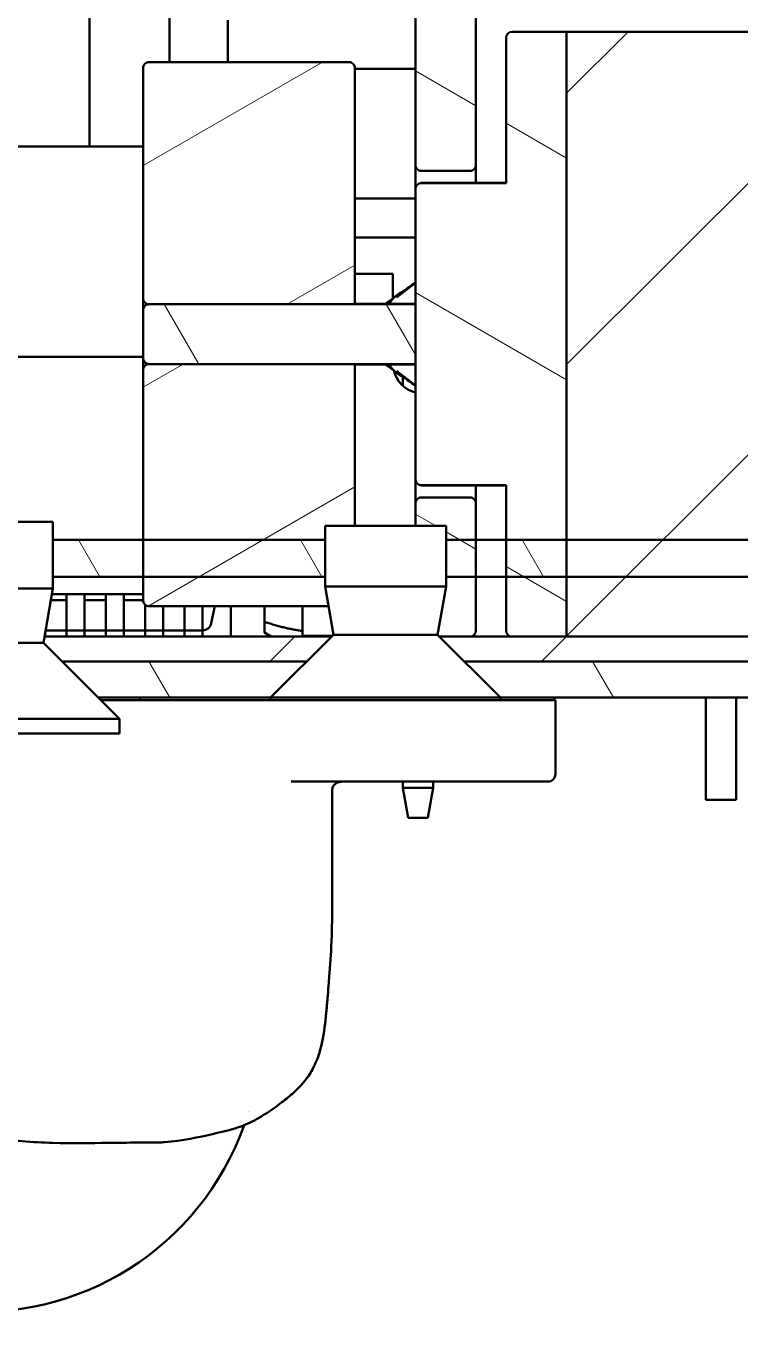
# Model space of a CAD drawing. Header units: millimetres. Extents: x 0 to 586, y -128 to 462.
# Drawn here: x 119.51 to 131.32, y 189.41 to 210.88 of the extents above; entities that cross this region are included whole.
import ezdxf

# ---------------------------------------------------------------- set-up
doc = ezdxf.new("R2010")
doc.units = ezdxf.units.MM
doc.linetypes.add('Сплошная', pattern=[0])
doc.layers.add('Viewport2ForCustomObjects_0', color=7, linetype='Continuous')
doc.layers.add('Видимый контур (ГОСТ)', color=7, linetype='Сплошная', lineweight=50)
doc.layers.add('Штриховка (ГОСТ)', color=7, linetype='Сплошная', lineweight=18)

# ---------------------------------------------------------------- blocks, each defined once
blk = doc.blocks.new('CustomObjectsInViewport2_0')
at = {"layer": 'Видимый контур (ГОСТ)', "ltscale": 1.31579}
for p, q in [((-10059.82, -10049.993), (-10059.82, -10034.741)), ((-10055.757, -10051.693), (-10055.757, -10043.593)), ((-10054.757, -10043.593), (-10054.757, -10051.693)), ((-10061.146, -10051.39), (-10061.146, -10048.494)), ((-10058.857, -10049.993), (-10058.857, -10049.302)), ((-10054.257, -10051.994), (-10054.257, -10049.593)), ((-10054.157, -10049.493), (-10053.257, -10049.493)), ((-10053.257, -10049.493), (-10053.257, -10059.493)), ((-10053.257, -10049.493), (-10039.357, -10049.493)), ((-10053.257, -10059.493), (-10053.257, -10049.493)), ((-10060.157, -10049.993), (-10056.857, -10049.993)), ((-10060.157, -10049.993), (-10056.857, -10049.993)), ((-10060.257, -10053.897), (-10060.257, -10050.093)), ((-10056.757, -10050.093), (-10056.757, -10053.998)), ((-10055.757, -10050.108), (-10056.757, -10050.108)), ((-10060.257, -10051.39), (-10066.06, -10051.39)), ((-10055.757, -10051.693), (-10055.757, -10052.093)), ((-10054.757, -10051.993), (-10054.757, -10051.693)), ((-10054.857, -10051.793), (-10055.657, -10051.793)), ((-10055.757, -10056.891), (-10055.757, -10052.094)), ((-10054.257, -10051.993), (-10055.657, -10051.993)), ((-10055.657, -10051.994), (-10054.257, -10051.994)), ((-10056.757, -10052.25), (-10055.757, -10052.25)), ((-10055.757, -10052.893), (-10056.757, -10052.893)), ((-10056.757, -10052.893), (-10055.757, -10052.893)), ((-10056.757, -10053.493), (-10056.129, -10053.493)), ((-10056.129, -10053.493), (-10056.129, -10053.903)), ((-10055.757, -10053.643), (-10056.07, -10053.885)), ((-10060.257, -10053.897), (-10060.257, -10054.093)), ((-10060.257, -10054.099), (-10060.257, -10054.093)), ((-10060.257, -10054.886), (-10060.257, -10054.099)), ((-10060.157, -10053.998), (-10055.757, -10053.998)), ((-10056.757, -10053.998), (-10060.157, -10053.998)), ((-10056.757, -10053.993), (-10055.757, -10053.993)), ((-10056.173, -10053.965), (-10056.208, -10053.993)), ((-10055.757, -10053.998), (-10055.757, -10054.987)), ((-10060.257, -10054.87), (-10066.061, -10054.87)), ((-10060.257, -10054.893), (-10060.257, -10054.886)), ((-10060.257, -10054.893), (-10060.257, -10055.088)), ((-10060.257, -10058.892), (-10060.257, -10055.088)), ((-10055.757, -10054.987), (-10060.157, -10054.987)), ((-10060.157, -10054.987), (-10056.757, -10054.987)), ((-10056.757, -10054.987), (-10056.757, -10057.664)), ((-10056.757, -10054.993), (-10055.757, -10054.993)), ((-10056.173, -10055.02), (-10056.208, -10054.993)), ((-10055.757, -10055.343), (-10056.07, -10055.1)), ((-10055.963, -10055.348), (-10055.963, -10055.198)), ((-10055.757, -10056.893), (-10055.757, -10057.292)), ((-10054.257, -10056.991), (-10055.657, -10056.991)), ((-10054.257, -10056.993), (-10055.657, -10056.993)), ((-10054.757, -10057.292), (-10054.757, -10056.993)), ((-10054.257, -10059.393), (-10054.257, -10056.991)), ((-10055.757, -10057.664), (-10055.757, -10057.292)), ((-10055.657, -10057.192), (-10054.857, -10057.192)), ((-10054.757, -10057.292), (-10054.757, -10059.393)), ((-10061.75, -10057.598), (-10064.25, -10057.598)), ((-10061.75, -10058.698), (-10061.75, -10057.598)), ((-10055.757, -10057.664), (-10057.25, -10057.664)), ((-10057.25, -10058.664), (-10057.25, -10057.664)), ((-10055.25, -10057.664), (-10055.757, -10057.664)), ((-10055.25, -10058.664), (-10055.25, -10057.664)), ((-10061.75, -10057.893), (-10057.25, -10057.893)), ((-10055.25, -10057.893), (-10028.895, -10057.893)), ((-10057.25, -10058.504), (-10061.75, -10058.504)), ((-10028.895, -10058.504), (-10055.25, -10058.504)), ((-10061.75, -10058.698), (-10064.25, -10058.698)), ((-10061.906, -10059.598), (-10061.75, -10058.698)), ((-10061.525, -10058.793), (-10061.766, -10058.793)), ((-10061.525, -10058.793), (-10061.225, -10058.793)), ((-10061.525, -10059.093), (-10061.525, -10058.793)), ((-10060.875, -10058.793), (-10061.225, -10058.793)), ((-10061.225, -10058.793), (-10061.225, -10059.093)), ((-10060.875, -10058.793), (-10060.575, -10058.793)), ((-10060.875, -10059.093), (-10060.875, -10058.793)), ((-10060.257, -10058.793), (-10060.575, -10058.793)), ((-10060.575, -10058.793), (-10060.575, -10059.093)), ((-10055.25, -10058.664), (-10057.25, -10058.664)), ((-10057.111, -10059.464), (-10057.25, -10058.664)), ((-10055.39, -10059.464), (-10055.25, -10058.664)), ((-10061.784, -10058.893), (-10061.525, -10058.893)), ((-10061.225, -10058.893), (-10060.875, -10058.893)), ((-10060.575, -10058.893), (-10060.257, -10058.893)), ((-10060.225, -10059.093), (-10060.225, -10058.966)), ((-10057.193, -10058.992), (-10060.157, -10058.992)), ((-10060.157, -10058.993), (-10057.193, -10058.993)), ((-10059.925, -10058.993), (-10059.925, -10059.093)), ((-10059.575, -10059.093), (-10059.575, -10058.993)), ((-10059.275, -10058.993), (-10059.275, -10059.093)), ((-10059.071, -10058.993), (-10059.131, -10059.274)), ((-10058.809, -10058.993), (-10058.809, -10059.493)), ((-10058.25, -10058.993), (-10058.25, -10059.266)), ((-10057.625, -10058.993), (-10057.625, -10059.463)), ((-10061.525, -10059.093), (-10061.525, -10059.193)), ((-10061.525, -10059.193), (-10061.525, -10059.393)), ((-10061.225, -10059.193), (-10061.225, -10059.093)), ((-10061.225, -10059.393), (-10061.225, -10059.193)), ((-10060.875, -10059.093), (-10060.875, -10059.193)), ((-10060.875, -10059.193), (-10060.875, -10059.393)), ((-10060.575, -10059.193), (-10060.575, -10059.093)), ((-10060.575, -10059.393), (-10060.575, -10059.193)), ((-10060.225, -10059.093), (-10060.225, -10059.193)), ((-10060.225, -10059.193), (-10060.225, -10059.393)), ((-10059.925, -10059.193), (-10059.925, -10059.093)), ((-10059.925, -10059.393), (-10059.925, -10059.193)), ((-10059.575, -10059.093), (-10059.575, -10059.193)), ((-10059.575, -10059.193), (-10059.575, -10059.393)), ((-10059.275, -10059.193), (-10059.275, -10059.093)), ((-10059.275, -10059.393), (-10059.275, -10059.193)), ((-10061.875, -10059.419), (-10061.875, -10059.493)), ((-10061.525, -10059.393), (-10061.87, -10059.393)), ((-10061.525, -10059.393), (-10061.525, -10059.493)), ((-10061.225, -10059.393), (-10061.525, -10059.393)), ((-10060.875, -10059.393), (-10061.225, -10059.393)), ((-10061.225, -10059.393), (-10061.225, -10059.493)), ((-10060.875, -10059.393), (-10060.875, -10059.493)), ((-10060.575, -10059.393), (-10060.875, -10059.393)), ((-10060.225, -10059.393), (-10060.575, -10059.393)), ((-10060.575, -10059.393), (-10060.575, -10059.493)), ((-10060.225, -10059.393), (-10060.225, -10059.493)), ((-10059.925, -10059.393), (-10060.225, -10059.393)), ((-10059.575, -10059.393), (-10059.925, -10059.393)), ((-10059.925, -10059.393), (-10059.925, -10059.493)), ((-10059.575, -10059.393), (-10059.575, -10059.493)), ((-10059.275, -10059.393), (-10059.575, -10059.393)), ((-10059.275, -10059.393), (-10059.275, -10059.493)), ((-10058.139, -10059.493), (-10058.25, -10059.429)), ((-10057.111, -10059.464), (-10058.15, -10060.504)), ((-10057.129, -10059.483), (-10057.605, -10059.483)), ((-10057.413, -10059.483), (-10057.413, -10059.493)), ((-10055.39, -10059.464), (-10057.111, -10059.464)), ((-10055.39, -10059.464), (-10054.35, -10060.504)), ((-10061.906, -10059.598), (-10064.094, -10059.598)), ((-10061.906, -10059.598), (-10060.65, -10060.854)), ((-10061.888, -10059.493), (-10057.139, -10059.493)), ((-10055.361, -10059.493), (-10028.757, -10059.493)), ((-10054.857, -10059.493), (-10055.361, -10059.493)), ((-10053.257, -10059.493), (-10054.157, -10059.493)), ((-10039.357, -10059.493), (-10053.257, -10059.493)), ((-10057.55, -10059.904), (-10061.6, -10059.904)), ((-10061.6, -10059.904), (-10057.55, -10059.904)), ((-10029.045, -10059.904), (-10054.95, -10059.904)), ((-10054.95, -10059.904), (-10029.045, -10059.904)), ((-10058.15, -10060.504), (-10061, -10060.504)), ((-10060.968, -10060.536), (-10060.968, -10060.504)), ((-10060.96, -10060.544), (-10058.642, -10060.544)), ((-10060.308, -10060.544), (-10060.308, -10060.504)), ((-10055.827, -10060.544), (-10058.642, -10060.544)), ((-10054.35, -10060.504), (-10058.15, -10060.504)), ((-10058.15, -10060.544), (-10058.15, -10060.504)), ((-10055.827, -10060.544), (-10053.443, -10060.544)), ((-10029.645, -10060.504), (-10054.35, -10060.504)), ((-10054.35, -10060.544), (-10054.35, -10060.504)), ((-10053.456, -10060.544), (-10053.456, -10060.504)), ((-10053.443, -10061.766), (-10053.443, -10060.544)), ((-10050.957, -10062.193), (-10050.957, -10060.504)), ((-10050.457, -10062.193), (-10050.457, -10060.504)), ((-10060.65, -10060.854), (-10065.35, -10060.854)), ((-10060.65, -10061.098), (-10060.65, -10060.854)), ((-10060.65, -10061.098), (-10065.35, -10061.098)), ((-10055.845, -10061.893), (-10057.81, -10061.893)), ((-10057.13, -10063.8), (-10057.13, -10062.02)), ((-10055.963, -10061.993), (-10055.963, -10061.893)), ((-10055.963, -10061.993), (-10055.463, -10061.993)), ((-10055.963, -10061.993), (-10055.875, -10062.493)), ((-10055.845, -10061.893), (-10053.57, -10061.893)), ((-10055.552, -10062.493), (-10055.463, -10061.993)), ((-10055.463, -10061.993), (-10055.463, -10061.893)), ((-10050.457, -10062.193), (-10050.957, -10062.193)), ((-10055.552, -10062.493), (-10055.875, -10062.493))]:
    blk.add_line(p, q, dxfattribs=at)
at = {"layer": 'Видимый контур (ГОСТ)', "ltscale": 1.31579, "extrusion": (0, 0, -1)}
for centre, radius, start, end in [((10054.157, -10049.593), 0.1, 0, 90), ((10060.157, -10050.093), 0.1, 0, 90), ((10056.857, -10050.093), 0.1, 90, 180), ((10055.657, -10052.093), 0.1, 0, 90), ((10055.757, -10054.243), 0.5, 30, 69.636), ((10060.157, -10054.093), 0.1, 0, 76.9478), ((10060.157, -10054.893), 0.1, 283.0522, 0), ((10055.757, -10054.743), 0.5, 290.364, 330), ((10055.657, -10056.893), 0.1, 270, 0), ((10060.157, -10058.893), 0.1, 270, 0), ((10057.605, -10059.463), 0.02, 270, 0), ((10054.857, -10059.393), 0.1, 180, 270), ((10054.157, -10059.393), 0.1, 270, 0), ((10053.57, -10061.766), 0.127, 180, 270), ((10062.968, -10066.014), 4.65, 199.5835, 352.3499), ((10062.968, -10066.014), 4.65, 196.5683, 196.6248)]:
    blk.add_arc(centre, radius, start, end, dxfattribs=at)
at = {"layer": 'Видимый контур (ГОСТ)', "ltscale": 1.31579}
for centre, radius, start, end in [((-10055.63, -10054.977), 0.498, 193.1638, 255.3066), ((-10059.278, -10059.243), 0.15, 271.0489, 348)]:
    blk.add_arc(centre, radius, start, end, dxfattribs=at)
for points, knots in [([(-10060.257, -10050.093), (-10060.257, -10050.081), (-10060.254, -10050.066), (-10060.245, -10050.043), (-10060.236, -10050.031), (-10060.219, -10050.014), (-10060.207, -10050.005), (-10060.184, -10049.996), (-10060.169, -10049.993), (-10060.157, -10049.993)], [-0.0148106, -0.0148106, -0.0148106, -0.0148106, -0.01110754, -0.01110754, -0.00740475, -0.00740475, -0.00370225, -0.00370225, 0, 0, 0, 0]), ([(-10056.857, -10049.993), (-10056.845, -10049.993), (-10056.83, -10049.996), (-10056.807, -10050.005), (-10056.795, -10050.014), (-10056.777, -10050.031), (-10056.769, -10050.043), (-10056.76, -10050.066), (-10056.757, -10050.081), (-10056.757, -10050.093)], [0, 0, 0, 0, 0.00370225, 0.00370225, 0.00740475, 0.00740475, 0.01110754, 0.01110754, 0.0148106, 0.0148106, 0.0148106, 0.0148106]), ([(-10055.657, -10051.793), (-10055.669, -10051.793), (-10055.684, -10051.791), (-10055.707, -10051.781), (-10055.719, -10051.773), (-10055.736, -10051.755), (-10055.745, -10051.743), (-10055.754, -10051.72), (-10055.757, -10051.706), (-10055.757, -10051.693)], [0.02962414, 0.02962414, 0.02962414, 0.02962414, 0.03332614, 0.03332614, 0.0370288, 0.0370288, 0.04073225, 0.04073225, 0.04443628, 0.04443628, 0.04443628, 0.04443628]), ([(-10054.757, -10051.693), (-10054.757, -10051.706), (-10054.76, -10051.72), (-10054.769, -10051.743), (-10054.777, -10051.755), (-10054.795, -10051.773), (-10054.807, -10051.781), (-10054.83, -10051.791), (-10054.845, -10051.793), (-10054.857, -10051.793)], [0.014812, 0.014812, 0.014812, 0.014812, 0.01851603, 0.01851603, 0.02221948, 0.02221948, 0.02592214, 0.02592214, 0.02962414, 0.02962414, 0.02962414, 0.02962414]), ([(-10055.757, -10052.094), (-10055.757, -10052.081), (-10055.754, -10052.067), (-10055.745, -10052.044), (-10055.736, -10052.032), (-10055.719, -10052.014), (-10055.707, -10052.006), (-10055.684, -10051.996), (-10055.669, -10051.994), (-10055.657, -10051.994)], [-0.01481284, -0.01481284, -0.01481284, -0.01481284, -0.01110827, -0.01110827, -0.00740459, -0.00740459, -0.00370191, -0.00370191, 0, 0, 0, 0]), ([(-10060.157, -10053.998), (-10060.169, -10053.998), (-10060.184, -10053.995), (-10060.206, -10053.985), (-10060.219, -10053.977), (-10060.236, -10053.959), (-10060.244, -10053.947), (-10060.254, -10053.924), (-10060.257, -10053.909), (-10060.257, -10053.897)], [0.02972915, 0.02972915, 0.02972915, 0.02972915, 0.03342046, 0.03342046, 0.03713134, 0.03713134, 0.04086146, 0.04086146, 0.04460162, 0.04460162, 0.04460162, 0.04460162]), ([(-10060.257, -10054.099), (-10060.257, -10054.086), (-10060.254, -10054.072), (-10060.244, -10054.048), (-10060.236, -10054.036), (-10060.219, -10054.018), (-10060.206, -10054.01), (-10060.184, -10054.001), (-10060.169, -10053.998), (-10060.157, -10053.998)], [-0.01491057, -0.01491057, -0.01491057, -0.01491057, -0.01113414, -0.01113414, -0.00739603, -0.00739603, -0.00368811, -0.00368811, 0, 0, 0, 0]), ([(-10060.157, -10054.987), (-10060.169, -10054.987), (-10060.184, -10054.984), (-10060.206, -10054.975), (-10060.219, -10054.967), (-10060.236, -10054.949), (-10060.244, -10054.937), (-10060.254, -10054.913), (-10060.257, -10054.899), (-10060.257, -10054.886)], [0, 0, 0, 0, 0.00368811, 0.00368811, 0.00739603, 0.00739603, 0.01113414, 0.01113414, 0.01491057, 0.01491057, 0.01491057, 0.01491057]), ([(-10060.257, -10055.088), (-10060.257, -10055.076), (-10060.254, -10055.061), (-10060.244, -10055.038), (-10060.236, -10055.026), (-10060.219, -10055.008), (-10060.206, -10055), (-10060.184, -10054.99), (-10060.169, -10054.987), (-10060.157, -10054.987)], [0.01485669, 0.01485669, 0.01485669, 0.01485669, 0.01859684, 0.01859684, 0.02232696, 0.02232696, 0.02603784, 0.02603784, 0.02972915, 0.02972915, 0.02972915, 0.02972915]), ([(-10055.657, -10056.991), (-10055.669, -10056.991), (-10055.684, -10056.989), (-10055.707, -10056.979), (-10055.719, -10056.971), (-10055.736, -10056.953), (-10055.745, -10056.941), (-10055.754, -10056.918), (-10055.757, -10056.904), (-10055.757, -10056.891)], [0, 0, 0, 0, 0.00370191, 0.00370191, 0.00740459, 0.00740459, 0.01110827, 0.01110827, 0.01481284, 0.01481284, 0.01481284, 0.01481284]), ([(-10055.757, -10057.292), (-10055.757, -10057.279), (-10055.754, -10057.265), (-10055.745, -10057.242), (-10055.736, -10057.23), (-10055.719, -10057.212), (-10055.707, -10057.204), (-10055.684, -10057.194), (-10055.669, -10057.192), (-10055.657, -10057.192)], [0.014812, 0.014812, 0.014812, 0.014812, 0.01851603, 0.01851603, 0.02221948, 0.02221948, 0.02592214, 0.02592214, 0.02962414, 0.02962414, 0.02962414, 0.02962414]), ([(-10054.857, -10057.192), (-10054.845, -10057.192), (-10054.83, -10057.194), (-10054.807, -10057.204), (-10054.795, -10057.212), (-10054.777, -10057.23), (-10054.769, -10057.242), (-10054.76, -10057.265), (-10054.757, -10057.279), (-10054.757, -10057.292)], [0.02962414, 0.02962414, 0.02962414, 0.02962414, 0.03332614, 0.03332614, 0.0370288, 0.0370288, 0.04073225, 0.04073225, 0.04443628, 0.04443628, 0.04443628, 0.04443628]), ([(-10060.157, -10058.992), (-10060.169, -10058.992), (-10060.184, -10058.989), (-10060.207, -10058.98), (-10060.219, -10058.971), (-10060.236, -10058.954), (-10060.245, -10058.942), (-10060.254, -10058.919), (-10060.257, -10058.904), (-10060.257, -10058.892)], [0, 0, 0, 0, 0.00370225, 0.00370225, 0.00740475, 0.00740475, 0.01110754, 0.01110754, 0.0148106, 0.0148106, 0.0148106, 0.0148106]), ([(-10058.25, -10059.266), (-10058.25, -10059.265), (-10058.25, -10059.264), (-10058.248, -10059.261), (-10058.243, -10059.259), (-10058.23, -10059.259), (-10058.22, -10059.261), (-10058.206, -10059.264), (-10058.203, -10059.265), (-10058.2, -10059.266)], [0.04318078, 0.04318078, 0.04318078, 0.04318078, 0.04427963, 0.04427963, 0.04829011, 0.04829011, 0.05230059, 0.05230059, 0.05339944, 0.05339944, 0.05339944, 0.05339944]), ([(-10056.968, -10061.893), (-10056.969, -10061.893), (-10056.969, -10061.893), (-10056.979, -10061.893), (-10056.988, -10061.894), (-10057.025, -10061.899), (-10057.052, -10061.909), (-10057.09, -10061.935), (-10057.102, -10061.948), (-10057.118, -10061.972), (-10057.124, -10061.984), (-10057.129, -10062.004), (-10057.13, -10062.012), (-10057.13, -10062.02)], [-0.05452094, -0.05452094, -0.05452094, -0.05452094, -0.05430331, -0.05430331, -0.05140242, -0.05140242, -0.04200454, -0.04200454, -0.03550542, -0.03550542, -0.03088889, -0.03088889, -0.02798491, -0.02798491, -0.02798491, -0.02798491]), ([(-10057.177, -10065.062), (-10057.16, -10064.829), (-10057.149, -10064.698), (-10057.133, -10064.23), (-10057.13, -10064.01), (-10057.13, -10063.8)], [-0.1413803, -0.1413803, -0.1413803, -0.1413803, -0.0627357, -0.0627357, 0, 0, 0, 0]), ([(-10057.214, -10065.53), (-10057.213, -10065.515), (-10057.211, -10065.499), (-10057.21, -10065.484), (-10057.208, -10065.464), (-10057.207, -10065.444), (-10057.205, -10065.424), (-10057.2, -10065.355), (-10057.194, -10065.287), (-10057.189, -10065.219), (-10057.185, -10065.167), (-10057.181, -10065.114), (-10057.177, -10065.062)], [-0.0000063242, -0.0000063242, -0.0000063242, -0.0000063242, 0.0000400339, 0.0000400339, 0.0000400339, 0.0001011057, 0.0001011057, 0.0001011057, 0.0003087127, 0.0003087127, 0.0003087127, 0.0004693794, 0.0004693794, 0.0004693794, 0.0004693794]), ([(-10057.214, -10065.53), (-10057.228, -10065.696), (-10057.242, -10065.862), (-10057.266, -10066.02), (-10057.29, -10066.177), (-10057.324, -10066.327), (-10057.372, -10066.458), (-10057.409, -10066.56), (-10057.454, -10066.654), (-10057.507, -10066.735), (-10057.523, -10066.759), (-10057.539, -10066.782), (-10057.555, -10066.803), (-10057.627, -10066.899), (-10057.707, -10066.979), (-10057.79, -10067.053), (-10057.855, -10067.11), (-10057.921, -10067.163), (-10057.99, -10067.215), (-10058.011, -10067.231), (-10058.032, -10067.246), (-10058.053, -10067.262), (-10058.145, -10067.329), (-10058.243, -10067.396), (-10058.35, -10067.456), (-10058.44, -10067.508), (-10058.536, -10067.555), (-10058.639, -10067.593), (-10058.657, -10067.6), (-10058.676, -10067.607), (-10058.695, -10067.613), (-10058.818, -10067.654), (-10058.945, -10067.683), (-10059.073, -10067.712), (-10059.078, -10067.713), (-10059.083, -10067.714), (-10059.088, -10067.715), (-10059.339, -10067.772), (-10059.608, -10067.835), (-10059.902, -10067.855), (-10059.918, -10067.856), (-10059.934, -10067.857), (-10059.95, -10067.858), (-10060.066, -10067.864), (-10060.183, -10067.862), (-10060.302, -10067.862), (-10060.32, -10067.862), (-10060.339, -10067.862), (-10060.357, -10067.862), (-10060.512, -10067.862), (-10060.669, -10067.864), (-10060.829, -10067.866), (-10061.128, -10067.87), (-10061.434, -10067.876), (-10061.748, -10067.867), (-10061.769, -10067.866), (-10061.79, -10067.866), (-10061.811, -10067.865), (-10062.147, -10067.853), (-10062.495, -10067.824), (-10062.837, -10067.775), (-10062.868, -10067.771), (-10062.898, -10067.766), (-10062.929, -10067.761), (-10063.239, -10067.713), (-10063.543, -10067.649), (-10063.843, -10067.579), (-10064.173, -10067.501), (-10064.501, -10067.415), (-10064.819, -10067.335), (-10065.06, -10067.274), (-10065.294, -10067.217), (-10065.521, -10067.167), (-10065.595, -10067.15), (-10065.669, -10067.135), (-10065.741, -10067.12), (-10066.038, -10067.058), (-10066.326, -10067.002), (-10066.594, -10066.939), (-10066.862, -10066.877), (-10067.112, -10066.807), (-10067.341, -10066.724), (-10067.396, -10066.705), (-10067.449, -10066.685), (-10067.502, -10066.663), (-10067.67, -10066.596), (-10067.829, -10066.522), (-10067.975, -10066.423), (-10068.021, -10066.392), (-10068.065, -10066.358), (-10068.108, -10066.322), (-10068.155, -10066.281), (-10068.2, -10066.236), (-10068.243, -10066.187), (-10068.323, -10066.095), (-10068.393, -10065.992), (-10068.454, -10065.88), (-10068.575, -10065.657), (-10068.662, -10065.397), (-10068.721, -10065.1)], [0, 0, 0, 0, 0.00051662, 0.00051662, 0.00051662, 0.00103324, 0.00103324, 0.00103324, 0.00143356, 0.00143356, 0.00143356, 0.00154987, 0.00154987, 0.00154987, 0.00206649, 0.00206649, 0.00206649, 0.00246443, 0.00246443, 0.00246443, 0.00258311, 0.00258311, 0.00258311, 0.00309973, 0.00309973, 0.00309973, 0.00353641, 0.00353641, 0.00353641, 0.00361635, 0.00361635, 0.00361635, 0.00413298, 0.00413298, 0.00413298, 0.00415299, 0.00415299, 0.00415299, 0.00516622, 0.00516622, 0.00516622, 0.00522239, 0.00522239, 0.00522239, 0.0056205, 0.0056205, 0.0056205, 0.00568284, 0.00568284, 0.00568284, 0.00619946, 0.00619946, 0.00619946, 0.00716792, 0.00716792, 0.00716792, 0.00723271, 0.00723271, 0.00723271, 0.00826595, 0.00826595, 0.00826595, 0.00835872, 0.00835872, 0.00835872, 0.0092992, 0.0092992, 0.0092992, 0.01033244, 0.01033244, 0.01033244, 0.01111225, 0.01111225, 0.01111225, 0.01136568, 0.01136568, 0.01136568, 0.01239893, 0.01239893, 0.01239893, 0.01343217, 0.01343217, 0.01343217, 0.01367912, 0.01367912, 0.01367912, 0.01446542, 0.01446542, 0.01446542, 0.01470923, 0.01470923, 0.01470923, 0.01498204, 0.01498204, 0.01498204, 0.01549866, 0.01549866, 0.01549866, 0.0165319, 0.0165319, 0.0165319, 0.0165319]), ([(-10057.214, -10065.53), (-10057.236, -10065.793), (-10057.257, -10066.056), (-10057.337, -10066.354), (-10057.35, -10066.397), (-10057.365, -10066.439)], [0, 0, 0, 0, 0.0007889166, 0.0007889166, 0.00092218, 0.00092218, 0.00092218, 0.00092218]), ([(-10057.425, -10066.587), (-10057.44, -10066.618), (-10057.455, -10066.648), (-10057.538, -10066.792), (-10057.624, -10066.896), (-10057.721, -10066.988)], [0.0010807606, 0.0010807606, 0.0010807606, 0.0010807606, 0.001183375, 0.001183375, 0.0015778333, 0.0015778333, 0.0015778333, 0.0015778333])]:
    blk.add_open_spline(points, degree=3, knots=knots, dxfattribs=at)
for points in [[(-10055.963, -10053.787), (-10055.894, -10053.739), (-10055.826, -10053.691), (-10055.757, -10053.643)], [(-10056.256, -10053.993), (-10056.209, -10053.96), (-10056.162, -10053.927), (-10056.115, -10053.894)], [(-10056.115, -10055.091), (-10056.162, -10055.058), (-10056.209, -10055.025), (-10056.256, -10054.993)], [(-10055.757, -10055.343), (-10055.826, -10055.294), (-10055.894, -10055.246), (-10055.963, -10055.198)]]:
    blk.add_open_spline(points, degree=3, dxfattribs=at)
for points, weights in [([(-10058.25, -10059.429), (-10058.25, -10059.429), (-10058.25, -10059.266)], [1.07735026919, 1.07735026919, 1.00661502501]), ([(-10058.2, -10059.266), (-10057.897, -10059.363), (-10057.625, -10059.402)], [1.00661502501, 1.04778695939, 1.06499448677])]:
    blk.add_rational_spline(points, weights, degree=2, dxfattribs=at)
at = {"layer": 'Штриховка (ГОСТ)', "linetype": 'Сплошная', "ltscale": 0.473684}
for p, q in [((-10053.257, -10059.487), (-10043.262, -10049.493)), ((-10053.257, -10054.997), (-10047.752, -10049.493)), ((-10053.257, -10050.507), (-10052.242, -10049.493)), ((-10060.257, -10051.705), (-10057.293, -10049.993)), ((-10054.757, -10050.715), (-10055.757, -10050.138)), ((-10053.257, -10051.581), (-10054.257, -10051.004)), ((-10057.879, -10053.998), (-10056.757, -10053.35)), ((-10053.257, -10055.247), (-10055.757, -10053.804)), ((-10059.335, -10054.987), (-10059.907, -10053.998)), ((-10055.757, -10054.835), (-10056.241, -10053.998)), ((-10060.257, -10055.371), (-10059.593, -10054.987)), ((-10060.165, -10058.984), (-10056.757, -10057.016)), ((-10055.42, -10057.664), (-10055.757, -10057.47)), ((-10054.757, -10058.048), (-10055.25, -10057.763)), ((-10060.971, -10058.504), (-10061.324, -10057.893)), ((-10057.305, -10058.504), (-10057.658, -10057.893)), ((-10053.639, -10058.504), (-10053.992, -10057.893)), ((-10053.257, -10058.914), (-10054.257, -10058.336)), ((-10058.164, -10059.904), (-10057.752, -10059.493)), ((-10053.673, -10059.904), (-10053.262, -10059.493)), ((-10059.816, -10060.504), (-10060.163, -10059.904)), ((-10052.484, -10060.504), (-10052.831, -10059.904))]:
    blk.add_line(p, q, dxfattribs=at)

msp = doc.modelspace()

# ---------------------------------------------------------------- block references
at = {"layer": 'Viewport2ForCustomObjects_0'}
msp.add_blockref('CustomObjectsInViewport2_0', (10181.707, 10260.274), dxfattribs=at)

doc.saveas('drawing.dxf')
